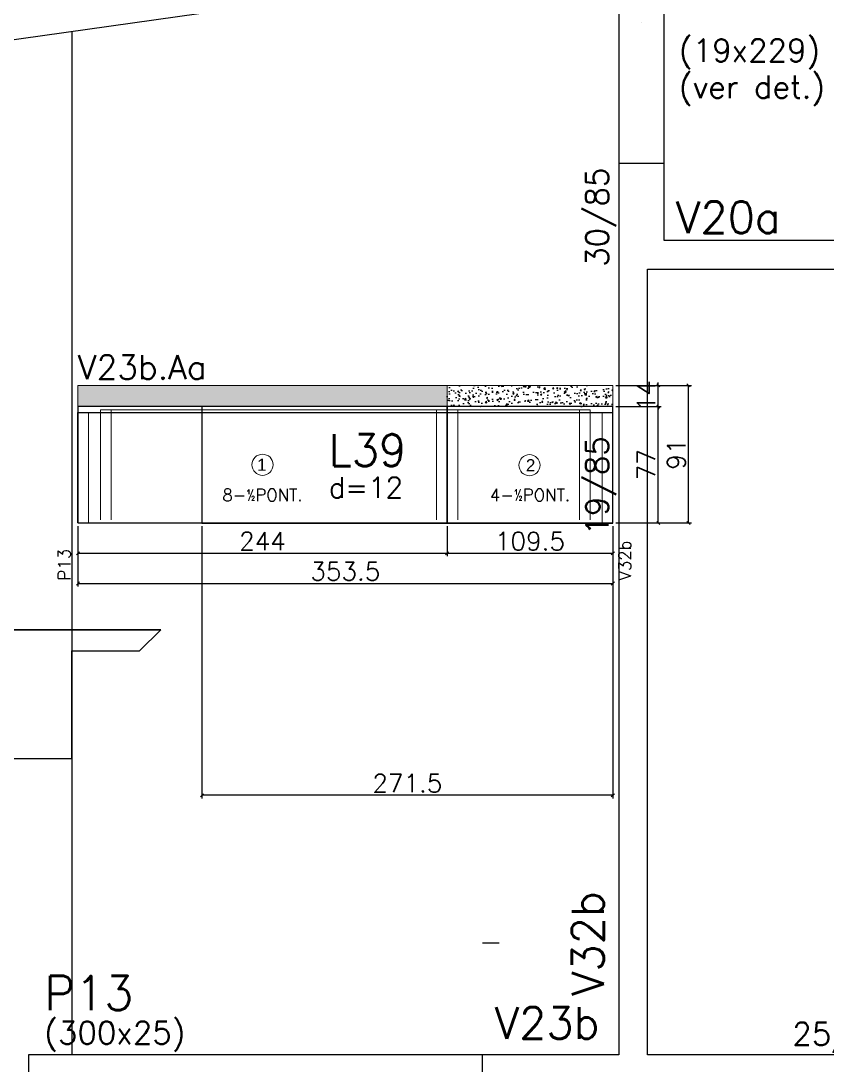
# Model space of a CAD drawing. Extents: x -40810 to 33675, y -2018 to 21213.
# Drawn here: x 14835 to 15368, y 648 to 1338 of the extents above; entities that cross this region are included whole.
import ezdxf
from ezdxf.enums import TextEntityAlignment as Align

# ---------------------------------------------------------------- set-up
doc = ezdxf.new("R2010")
doc.units = 0
doc.layers.get('0').update_dxf_attribs({"color": 1, "lineweight": 9})
for name, color, linetype in [('1', 5, 'Continuous'), ('10', 7, 'Continuous'), ('11', 22, 'Continuous'), ('12', 3, 'Continuous'), ('13', 7, 'Continuous'), ('18', 9, 'Continuous'), ('242', 3, 'Continuous'), ('3', 2, 'Continuous'), ('30', 15, 'Continuous'), ('8', 5, 'Continuous'), ('9', 3, 'Continuous'), ('NOMENCLATURA', 7, 'Continuous'), ('P-NOTAS', 7, 'Continuous'), ('Painéis', 255, 'Continuous')]:
    doc.layers.add(name, color=color, linetype=linetype)
for name, color, linetype, lineweight in [('CONCRETO', 251, 'Continuous', 25), ('DIVISAO', 142, 'Continuous', 15), ('ESTRUTURACAO', 240, 'Continuous', 15), ('HACHURACONCRETO', 252, 'Continuous', 13), ('MEIOPONTALETE', 12, 'Continuous', 15), ('NUMERACAO', 5, 'Continuous', 15), ('SARRAFO_2_2X7', 24, 'Continuous', 15)]:
    doc.layers.add(name, color=color, linetype=linetype, lineweight=lineweight)
doc.styles.add('ARIAL', font='arial.ttf', dxfattribs={"height": 12})
doc.styles.add('Romans', font='romans.shx', dxfattribs={"height": 12})
doc.styles.get("Standard").update_dxf_attribs({"font": 'romans.shx', "width": 0.8})
doc.styles.add('standart', font='txt.shx')
doc.dimstyles.new('cotas', dxfattribs={"dimtxt": 9, "dimasz": 2, "dimexe": 2, "dimexo": 2, "dimgap": 2, "dimtad": 1, "dimdec": 1, "dimzin": 12, "dimdsep": 46, "dimtxsty": 'Romans', "dimblk": 'OBLIQUE', "dimcen": 9, "dimclrd": 4, "dimclre": 4, "dimclrt": 240, "dimaunit": 1, "dimadec": 8, "dimazin": 3, "dimtfac": 1, "dimtdec": 1, "dimtix": 1, "dimtmove": 0, "dimatfit": 2, "dimldrblk": 'OBLIQUE', "dimfxl": 1, "dimtolj": 1, "dimtzin": 0, "dimlwd": -1, "dimlwe": -1, "dimarcsym": 0})
pattern_1 = [(51, (2097.387, -12152.581), (9.1217548, -0.637855), [0.9525, -10.4775]), (356, (2097.387, -12152.581), (-1.928623, 9.520633), [0.762, -8.382029]), (101.451445, (2098.147, -12152.634), (7.193132, 8.882778), [0.8095004, -8.9045122]), (47.1842, (2097.342, -12150.041), (13.588575, -1.865247), [1.42875, -15.71625]), (97.63556, (2098.475, -12150.197), (11.65249, 12.576586), [1.214251, -13.35678]), (352.18415, (2097.342, -12150.041), (11.65249, 12.576586), [1.142998, -12.572987]), (22, (2098.623, -12150.654), (7.6688037, -4.9801793), [0.9525, -10.4775]), (327, (2098.623, -12150.654), (2.9289046, 9.2619254), [0.762, -8.382]), (72.451445, (2099.262, -12151.069), (10.5977083, 4.281746), [0.8095004, -8.904497]), (38.5, (2097.3868, -12152.581), (0.0806222, 4.2298032), [0, -8.2804, 0, -8.509, 0, -8.41375]), (8.5, (2097.3868, -12152.581), (3.2530547, 5.066574), [0, -4.8514, 0, -8.0899, 0, -3.20675]), (328.5, (2094.555, -12152.6303), (6.7834962, -0.16807447), [0, -3.175, 0, -9.906, 0, -13.1445]), (318.5, (2093.285, -12152.6525), (7.3831434, 1.4003915), [0, -4.1275, 0, -6.5786, 0, -9.3345])]

# ---------------------------------------------------------------- blocks, each defined once
blk = doc.blocks.new('N1I')
at = {"layer": 'NUMERACAO', "color": 1}
blk.add_circle((0, 0), 7, dxfattribs=at)
at = {"layer": 'NUMERACAO', "color": 7, "style": 'ARIAL'}
blk.add_text('1', height=8, dxfattribs=at).set_placement((-0.43, 0), align=Align.MIDDLE_CENTER)
blk = doc.blocks.new('N2I')
at = {"layer": 'NUMERACAO', "color": 1}
blk.add_circle((-0.33, -0.28), 7, dxfattribs=at)
at = {"layer": 'NUMERACAO', "color": 7, "style": 'ARIAL'}
blk.add_text('2', height=8, dxfattribs=at).set_placement((0.43, -0.28), align=Align.MIDDLE_CENTER)
blk = doc.blocks.new('_Oblique')
at = {"color": 0, "linetype": 'ByBlock', "lineweight": -2}
blk.add_line((-0.5, -0.5), (0.5, 0.5), dxfattribs=at)
blk = doc.blocks.new('*D4570')
at = {"layer": 'Defpoints', "color": 0, "linetype": 'Continuous', "ltscale": 30, "transparency": 16777216}
for p in [(14872.98, 1006.41), (15116.98, 1006.41), (15116.98, 986.41)]:
    blk.add_point(p, dxfattribs=at)
at = {"layer": 'P-NOTAS', "color": 4, "linetype": 'Continuous', "ltscale": 30, "transparency": 16777216}
for p, q in [((14872.98, 1004.41), (14872.98, 984.41)), ((15116.98, 1004.41), (15116.98, 984.41)), ((14872.98, 986.41), (15116.98, 986.41))]:
    blk.add_line(p, q, dxfattribs=at)
at = {"layer": 'P-NOTAS', "color": 4, "linetype": 'Continuous', "ltscale": 30, "transparency": 16777216, "xscale": 2, "yscale": 2, "zscale": 2, "rotation": 180}
blk.add_blockref('_Oblique', (14872.98, 986.41), dxfattribs=at)
at = {"layer": 'P-NOTAS', "color": 4, "linetype": 'Continuous', "ltscale": 30, "transparency": 16777216, "xscale": 2, "yscale": 2, "zscale": 2}
blk.add_blockref('_Oblique', (15116.98, 986.41), dxfattribs=at)
at = {"layer": 'P-NOTAS', "color": 240, "linetype": 'Continuous', "ltscale": 30, "transparency": 16777216, "insert": (14994.98, 994.41), "char_height": 12, "attachment_point": 5, "style": 'Romans'}
blk.add_mtext('\\A1;244', dxfattribs=at)
blk = doc.blocks.new('*D4571')
at = {"layer": 'Defpoints', "color": 0, "linetype": 'Continuous', "ltscale": 30, "transparency": 16777216}
for p in [(15116.98, 1006.41), (15226.48, 1006.41), (15226.48, 986.41)]:
    blk.add_point(p, dxfattribs=at)
at = {"layer": 'P-NOTAS', "color": 4, "linetype": 'Continuous', "ltscale": 30, "transparency": 16777216}
for p, q in [((15116.98, 1004.41), (15116.98, 984.41)), ((15226.48, 1004.41), (15226.48, 984.41)), ((15116.98, 986.41), (15226.48, 986.41))]:
    blk.add_line(p, q, dxfattribs=at)
at = {"layer": 'P-NOTAS', "color": 4, "linetype": 'Continuous', "ltscale": 30, "transparency": 16777216, "xscale": 2, "yscale": 2, "zscale": 2, "rotation": 180}
blk.add_blockref('_Oblique', (15116.98, 986.41), dxfattribs=at)
at = {"layer": 'P-NOTAS', "color": 4, "linetype": 'Continuous', "ltscale": 30, "transparency": 16777216, "xscale": 2, "yscale": 2, "zscale": 2}
blk.add_blockref('_Oblique', (15226.48, 986.41), dxfattribs=at)
at = {"layer": 'P-NOTAS', "color": 240, "linetype": 'Continuous', "ltscale": 30, "transparency": 16777216, "insert": (15171.73, 994.41), "char_height": 12, "attachment_point": 5, "style": 'Romans'}
blk.add_mtext('\\A1;109.5', dxfattribs=at)
blk = doc.blocks.new('*D4572')
at = {"layer": 'Defpoints', "color": 0, "linetype": 'Continuous', "ltscale": 30, "transparency": 16777216}
for p in [(14872.98, 1006.41), (15226.48, 1006.41), (15226.48, 966.41)]:
    blk.add_point(p, dxfattribs=at)
at = {"layer": 'P-NOTAS', "color": 4, "linetype": 'Continuous', "ltscale": 30, "transparency": 16777216}
for p, q in [((14872.98, 1004.41), (14872.98, 964.41)), ((15226.48, 1004.41), (15226.48, 964.41)), ((14872.98, 966.41), (15226.48, 966.41))]:
    blk.add_line(p, q, dxfattribs=at)
at = {"layer": 'P-NOTAS', "color": 4, "linetype": 'Continuous', "ltscale": 30, "transparency": 16777216, "xscale": 2, "yscale": 2, "zscale": 2, "rotation": 180}
blk.add_blockref('_Oblique', (14872.98, 966.41), dxfattribs=at)
at = {"layer": 'P-NOTAS', "color": 4, "linetype": 'Continuous', "ltscale": 30, "transparency": 16777216, "xscale": 2, "yscale": 2, "zscale": 2}
blk.add_blockref('_Oblique', (15226.48, 966.41), dxfattribs=at)
at = {"layer": 'P-NOTAS', "color": 240, "linetype": 'Continuous', "ltscale": 30, "transparency": 16777216, "insert": (15049.73, 974.41), "char_height": 12, "attachment_point": 5, "style": 'Romans'}
blk.add_mtext('\\A1;353.5', dxfattribs=at)
blk = doc.blocks.new('*D4573')
at = {"layer": 'Defpoints', "color": 0, "linetype": 'Continuous', "ltscale": 30, "transparency": 16777216}
for p in [(15226.48, 1083.41), (15256.48, 1083.41), (15226.48, 1006.41)]:
    blk.add_point(p, dxfattribs=at)
at = {"layer": 'P-NOTAS', "color": 4, "linetype": 'Continuous', "ltscale": 30, "transparency": 16777216}
for p, q in [((15228.48, 1083.41), (15258.48, 1083.41)), ((15256.48, 1006.41), (15256.48, 1083.41)), ((15228.48, 1006.41), (15258.48, 1006.41))]:
    blk.add_line(p, q, dxfattribs=at)
at = {"layer": 'P-NOTAS', "color": 4, "linetype": 'Continuous', "ltscale": 30, "transparency": 16777216, "xscale": 2, "yscale": 2, "zscale": 2}
for p, rotation in [((15256.48, 1083.41), 90), ((15256.48, 1006.41), 270)]:
    blk.add_blockref('_Oblique', p, dxfattribs=dict(at, rotation=rotation))
at = {"layer": 'P-NOTAS', "color": 240, "linetype": 'Continuous', "ltscale": 30, "transparency": 16777216, "insert": (15248.48, 1044.91), "char_height": 12, "attachment_point": 5, "rotation": 90, "style": 'Romans'}
blk.add_mtext('\\A1;77', dxfattribs=at)
blk = doc.blocks.new('*D4574')
at = {"layer": 'Defpoints', "color": 0, "linetype": 'Continuous', "ltscale": 30, "transparency": 16777216}
for p in [(15226.48, 1097.41), (15256.48, 1097.41), (15226.48, 1083.41)]:
    blk.add_point(p, dxfattribs=at)
at = {"layer": 'P-NOTAS', "color": 4, "linetype": 'Continuous', "ltscale": 30, "transparency": 16777216}
for p, q in [((15256.48, 1097.41), (15256.48, 1099.41)), ((15228.48, 1097.41), (15258.48, 1097.41)), ((15256.48, 1083.41), (15256.48, 1097.41)), ((15228.48, 1083.41), (15258.48, 1083.41)), ((15256.48, 1083.41), (15256.48, 1081.41))]:
    blk.add_line(p, q, dxfattribs=at)
at = {"layer": 'P-NOTAS', "color": 4, "linetype": 'Continuous', "ltscale": 30, "transparency": 16777216, "xscale": 2, "yscale": 2, "zscale": 2}
for p, rotation in [((15256.48, 1097.41), 270), ((15256.48, 1083.41), 90)]:
    blk.add_blockref('_Oblique', p, dxfattribs=dict(at, rotation=rotation))
at = {"layer": 'P-NOTAS', "color": 240, "linetype": 'Continuous', "ltscale": 30, "transparency": 16777216, "insert": (15248.48, 1090.41), "char_height": 12, "attachment_point": 5, "rotation": 90, "style": 'Romans'}
blk.add_mtext('\\A1;14', dxfattribs=at)
blk = doc.blocks.new('*D4575')
at = {"layer": 'Defpoints', "color": 0, "linetype": 'Continuous', "ltscale": 30, "transparency": 16777216}
for p in [(15226.48, 1083.41), (15256.48, 1083.41), (15226.48, 1006.41)]:
    blk.add_point(p, dxfattribs=at)
at = {"layer": 'P-NOTAS', "color": 4, "linetype": 'Continuous', "ltscale": 30, "transparency": 16777216}
for p, q in [((15228.48, 1083.41), (15258.48, 1083.41)), ((15256.48, 1006.41), (15256.48, 1083.41)), ((15228.48, 1006.41), (15258.48, 1006.41))]:
    blk.add_line(p, q, dxfattribs=at)
at = {"layer": 'P-NOTAS', "color": 4, "linetype": 'Continuous', "ltscale": 30, "transparency": 16777216, "xscale": 2, "yscale": 2, "zscale": 2}
for p, rotation in [((15256.48, 1083.41), 90), ((15256.48, 1006.41), 270)]:
    blk.add_blockref('_Oblique', p, dxfattribs=dict(at, rotation=rotation))
at = {"layer": 'P-NOTAS', "color": 240, "linetype": 'Continuous', "ltscale": 30, "transparency": 16777216, "insert": (15248.48, 1044.91), "char_height": 12, "attachment_point": 5, "rotation": 90, "style": 'Romans'}
blk.add_mtext('\\A1;77', dxfattribs=at)
blk = doc.blocks.new('*D4576')
at = {"layer": 'Defpoints', "color": 0, "linetype": 'Continuous', "ltscale": 30, "transparency": 16777216}
for p in [(15226.48, 1097.41), (15256.48, 1097.41), (15226.48, 1083.41)]:
    blk.add_point(p, dxfattribs=at)
at = {"layer": 'P-NOTAS', "color": 4, "linetype": 'Continuous', "ltscale": 30, "transparency": 16777216}
for p, q in [((15256.48, 1097.41), (15256.48, 1099.41)), ((15228.48, 1097.41), (15258.48, 1097.41)), ((15256.48, 1083.41), (15256.48, 1097.41)), ((15228.48, 1083.41), (15258.48, 1083.41)), ((15256.48, 1083.41), (15256.48, 1081.41))]:
    blk.add_line(p, q, dxfattribs=at)
at = {"layer": 'P-NOTAS', "color": 4, "linetype": 'Continuous', "ltscale": 30, "transparency": 16777216, "xscale": 2, "yscale": 2, "zscale": 2}
for p, rotation in [((15256.48, 1097.41), 270), ((15256.48, 1083.41), 90)]:
    blk.add_blockref('_Oblique', p, dxfattribs=dict(at, rotation=rotation))
at = {"layer": 'P-NOTAS', "color": 240, "linetype": 'Continuous', "ltscale": 30, "transparency": 16777216, "insert": (15248.48, 1090.41), "char_height": 12, "attachment_point": 5, "rotation": 90, "style": 'Romans'}
blk.add_mtext('\\A1;14', dxfattribs=at)
blk = doc.blocks.new('*D4577')
at = {"layer": 'Defpoints', "color": 0, "linetype": 'Continuous', "ltscale": 30, "transparency": 16777216}
for p in [(15226.48, 1097.41), (15276.48, 1097.41), (15226.48, 1006.41)]:
    blk.add_point(p, dxfattribs=at)
at = {"layer": 'P-NOTAS', "color": 4, "linetype": 'Continuous', "ltscale": 30, "transparency": 16777216}
for p, q in [((15228.48, 1097.41), (15278.48, 1097.41)), ((15276.48, 1006.41), (15276.48, 1097.41)), ((15228.48, 1006.41), (15278.48, 1006.41))]:
    blk.add_line(p, q, dxfattribs=at)
at = {"layer": 'P-NOTAS', "color": 4, "linetype": 'Continuous', "ltscale": 30, "transparency": 16777216, "xscale": 2, "yscale": 2, "zscale": 2}
for p, rotation in [((15276.48, 1097.41), 90), ((15276.48, 1006.41), 270)]:
    blk.add_blockref('_Oblique', p, dxfattribs=dict(at, rotation=rotation))
at = {"layer": 'P-NOTAS', "color": 240, "linetype": 'Continuous', "ltscale": 30, "transparency": 16777216, "insert": (15268.48, 1051.91), "char_height": 12, "attachment_point": 5, "rotation": 90, "style": 'Romans'}
blk.add_mtext('\\A1;91', dxfattribs=at)
blk = doc.blocks.new('*D4578')
at = {"layer": 'Defpoints', "color": 0, "linetype": 'Continuous', "ltscale": 30, "transparency": 16777216}
for p in [(14872.98, 1006.41), (15116.98, 1006.41), (15116.98, 986.41)]:
    blk.add_point(p, dxfattribs=at)
at = {"layer": 'P-NOTAS', "color": 4, "linetype": 'Continuous', "ltscale": 30, "transparency": 16777216}
for p, q in [((14872.98, 1004.41), (14872.98, 984.41)), ((15116.98, 1004.41), (15116.98, 984.41)), ((14872.98, 986.41), (15116.98, 986.41))]:
    blk.add_line(p, q, dxfattribs=at)
at = {"layer": 'P-NOTAS', "color": 4, "linetype": 'Continuous', "ltscale": 30, "transparency": 16777216, "xscale": 2, "yscale": 2, "zscale": 2, "rotation": 180}
blk.add_blockref('_Oblique', (14872.98, 986.41), dxfattribs=at)
at = {"layer": 'P-NOTAS', "color": 4, "linetype": 'Continuous', "ltscale": 30, "transparency": 16777216, "xscale": 2, "yscale": 2, "zscale": 2}
blk.add_blockref('_Oblique', (15116.98, 986.41), dxfattribs=at)
at = {"layer": 'P-NOTAS', "color": 240, "linetype": 'Continuous', "ltscale": 30, "transparency": 16777216, "insert": (14994.98, 994.41), "char_height": 12, "attachment_point": 5, "style": 'Romans'}
blk.add_mtext('\\A1;244', dxfattribs=at)
blk = doc.blocks.new('*D4579')
at = {"layer": 'Defpoints', "color": 0, "linetype": 'Continuous', "ltscale": 30, "transparency": 16777216}
for p in [(15116.98, 1006.41), (15226.48, 1006.41), (15226.48, 986.41)]:
    blk.add_point(p, dxfattribs=at)
at = {"layer": 'P-NOTAS', "color": 4, "linetype": 'Continuous', "ltscale": 30, "transparency": 16777216}
for p, q in [((15116.98, 1004.41), (15116.98, 984.41)), ((15226.48, 1004.41), (15226.48, 984.41)), ((15116.98, 986.41), (15226.48, 986.41))]:
    blk.add_line(p, q, dxfattribs=at)
at = {"layer": 'P-NOTAS', "color": 4, "linetype": 'Continuous', "ltscale": 30, "transparency": 16777216, "xscale": 2, "yscale": 2, "zscale": 2, "rotation": 180}
blk.add_blockref('_Oblique', (15116.98, 986.41), dxfattribs=at)
at = {"layer": 'P-NOTAS', "color": 4, "linetype": 'Continuous', "ltscale": 30, "transparency": 16777216, "xscale": 2, "yscale": 2, "zscale": 2}
blk.add_blockref('_Oblique', (15226.48, 986.41), dxfattribs=at)
at = {"layer": 'P-NOTAS', "color": 240, "linetype": 'Continuous', "ltscale": 30, "transparency": 16777216, "insert": (15171.73, 994.41), "char_height": 12, "attachment_point": 5, "style": 'Romans'}
blk.add_mtext('\\A1;109.5', dxfattribs=at)
blk = doc.blocks.new('*D4580')
at = {"layer": 'Defpoints', "color": 0, "linetype": 'Continuous', "ltscale": 30, "transparency": 16777216}
for p in [(14872.98, 1006.41), (15226.48, 1006.41), (15226.48, 966.41)]:
    blk.add_point(p, dxfattribs=at)
at = {"layer": 'P-NOTAS', "color": 4, "linetype": 'Continuous', "ltscale": 30, "transparency": 16777216}
for p, q in [((14872.98, 1004.41), (14872.98, 964.41)), ((15226.48, 1004.41), (15226.48, 964.41)), ((14872.98, 966.41), (15226.48, 966.41))]:
    blk.add_line(p, q, dxfattribs=at)
at = {"layer": 'P-NOTAS', "color": 4, "linetype": 'Continuous', "ltscale": 30, "transparency": 16777216, "xscale": 2, "yscale": 2, "zscale": 2, "rotation": 180}
blk.add_blockref('_Oblique', (14872.98, 966.41), dxfattribs=at)
at = {"layer": 'P-NOTAS', "color": 4, "linetype": 'Continuous', "ltscale": 30, "transparency": 16777216, "xscale": 2, "yscale": 2, "zscale": 2}
blk.add_blockref('_Oblique', (15226.48, 966.41), dxfattribs=at)
at = {"layer": 'P-NOTAS', "color": 240, "linetype": 'Continuous', "ltscale": 30, "transparency": 16777216, "insert": (15049.73, 974.41), "char_height": 12, "attachment_point": 5, "style": 'Romans'}
blk.add_mtext('\\A1;353.5', dxfattribs=at)
blk = doc.blocks.new('*D4581')
at = {"layer": 'Defpoints', "color": 0, "linetype": 'Continuous', "ltscale": 30, "transparency": 16777216}
for p in [(15226.48, 1083.41), (15256.48, 1083.41), (15226.48, 1006.41)]:
    blk.add_point(p, dxfattribs=at)
at = {"layer": 'P-NOTAS', "color": 4, "linetype": 'Continuous', "ltscale": 30, "transparency": 16777216}
for p, q in [((15228.48, 1083.41), (15258.48, 1083.41)), ((15256.48, 1006.41), (15256.48, 1083.41)), ((15228.48, 1006.41), (15258.48, 1006.41))]:
    blk.add_line(p, q, dxfattribs=at)
at = {"layer": 'P-NOTAS', "color": 4, "linetype": 'Continuous', "ltscale": 30, "transparency": 16777216, "xscale": 2, "yscale": 2, "zscale": 2}
for p, rotation in [((15256.48, 1083.41), 90), ((15256.48, 1006.41), 270)]:
    blk.add_blockref('_Oblique', p, dxfattribs=dict(at, rotation=rotation))
at = {"layer": 'P-NOTAS', "color": 240, "linetype": 'Continuous', "ltscale": 30, "transparency": 16777216, "insert": (15248.48, 1044.91), "char_height": 12, "attachment_point": 5, "rotation": 90, "style": 'Romans'}
blk.add_mtext('\\A1;77', dxfattribs=at)
blk = doc.blocks.new('*D4582')
at = {"layer": 'Defpoints', "color": 0, "linetype": 'Continuous', "ltscale": 30, "transparency": 16777216}
for p in [(15226.48, 1097.41), (15256.48, 1097.41), (15226.48, 1083.41)]:
    blk.add_point(p, dxfattribs=at)
at = {"layer": 'P-NOTAS', "color": 4, "linetype": 'Continuous', "ltscale": 30, "transparency": 16777216}
for p, q in [((15256.48, 1097.41), (15256.48, 1099.41)), ((15228.48, 1097.41), (15258.48, 1097.41)), ((15256.48, 1083.41), (15256.48, 1097.41)), ((15228.48, 1083.41), (15258.48, 1083.41)), ((15256.48, 1083.41), (15256.48, 1081.41))]:
    blk.add_line(p, q, dxfattribs=at)
at = {"layer": 'P-NOTAS', "color": 4, "linetype": 'Continuous', "ltscale": 30, "transparency": 16777216, "xscale": 2, "yscale": 2, "zscale": 2}
for p, rotation in [((15256.48, 1097.41), 270), ((15256.48, 1083.41), 90)]:
    blk.add_blockref('_Oblique', p, dxfattribs=dict(at, rotation=rotation))
at = {"layer": 'P-NOTAS', "color": 240, "linetype": 'Continuous', "ltscale": 30, "transparency": 16777216, "insert": (15248.48, 1090.41), "char_height": 12, "attachment_point": 5, "rotation": 90, "style": 'Romans'}
blk.add_mtext('\\A1;14', dxfattribs=at)
blk = doc.blocks.new('*D4583')
at = {"layer": 'Defpoints', "color": 0, "linetype": 'Continuous', "ltscale": 30, "transparency": 16777216}
for p in [(15226.48, 1083.41), (15256.48, 1083.41), (15226.48, 1006.41)]:
    blk.add_point(p, dxfattribs=at)
at = {"layer": 'P-NOTAS', "color": 4, "linetype": 'Continuous', "ltscale": 30, "transparency": 16777216}
for p, q in [((15228.48, 1083.41), (15258.48, 1083.41)), ((15256.48, 1006.41), (15256.48, 1083.41)), ((15228.48, 1006.41), (15258.48, 1006.41))]:
    blk.add_line(p, q, dxfattribs=at)
at = {"layer": 'P-NOTAS', "color": 4, "linetype": 'Continuous', "ltscale": 30, "transparency": 16777216, "xscale": 2, "yscale": 2, "zscale": 2}
for p, rotation in [((15256.48, 1083.41), 90), ((15256.48, 1006.41), 270)]:
    blk.add_blockref('_Oblique', p, dxfattribs=dict(at, rotation=rotation))
at = {"layer": 'P-NOTAS', "color": 240, "linetype": 'Continuous', "ltscale": 30, "transparency": 16777216, "insert": (15248.48, 1044.91), "char_height": 12, "attachment_point": 5, "rotation": 90, "style": 'Romans'}
blk.add_mtext('\\A1;77', dxfattribs=at)
blk = doc.blocks.new('*D4584')
at = {"layer": 'Defpoints', "color": 0, "linetype": 'Continuous', "ltscale": 30, "transparency": 16777216}
for p in [(15226.48, 1097.41), (15256.48, 1097.41), (15226.48, 1083.41)]:
    blk.add_point(p, dxfattribs=at)
at = {"layer": 'P-NOTAS', "color": 4, "linetype": 'Continuous', "ltscale": 30, "transparency": 16777216}
for p, q in [((15256.48, 1097.41), (15256.48, 1099.41)), ((15228.48, 1097.41), (15258.48, 1097.41)), ((15256.48, 1083.41), (15256.48, 1097.41)), ((15228.48, 1083.41), (15258.48, 1083.41)), ((15256.48, 1083.41), (15256.48, 1081.41))]:
    blk.add_line(p, q, dxfattribs=at)
at = {"layer": 'P-NOTAS', "color": 4, "linetype": 'Continuous', "ltscale": 30, "transparency": 16777216, "xscale": 2, "yscale": 2, "zscale": 2}
for p, rotation in [((15256.48, 1097.41), 270), ((15256.48, 1083.41), 90)]:
    blk.add_blockref('_Oblique', p, dxfattribs=dict(at, rotation=rotation))
at = {"layer": 'P-NOTAS', "color": 240, "linetype": 'Continuous', "ltscale": 30, "transparency": 16777216, "insert": (15248.48, 1090.41), "char_height": 12, "attachment_point": 5, "rotation": 90, "style": 'Romans'}
blk.add_mtext('\\A1;14', dxfattribs=at)
blk = doc.blocks.new('*D4585')
at = {"layer": 'Defpoints', "color": 0, "linetype": 'Continuous', "ltscale": 30, "transparency": 16777216}
for p in [(15226.48, 1097.41), (15276.48, 1097.41), (15226.48, 1006.41)]:
    blk.add_point(p, dxfattribs=at)
at = {"layer": 'P-NOTAS', "color": 4, "linetype": 'Continuous', "ltscale": 30, "transparency": 16777216}
for p, q in [((15228.48, 1097.41), (15278.48, 1097.41)), ((15276.48, 1006.41), (15276.48, 1097.41)), ((15228.48, 1006.41), (15278.48, 1006.41))]:
    blk.add_line(p, q, dxfattribs=at)
at = {"layer": 'P-NOTAS', "color": 4, "linetype": 'Continuous', "ltscale": 30, "transparency": 16777216, "xscale": 2, "yscale": 2, "zscale": 2}
for p, rotation in [((15276.48, 1097.41), 90), ((15276.48, 1006.41), 270)]:
    blk.add_blockref('_Oblique', p, dxfattribs=dict(at, rotation=rotation))
at = {"layer": 'P-NOTAS', "color": 240, "linetype": 'Continuous', "ltscale": 30, "transparency": 16777216, "insert": (15268.48, 1051.91), "char_height": 12, "attachment_point": 5, "rotation": 90, "style": 'Romans'}
blk.add_mtext('\\A1;91', dxfattribs=at)
blk = doc.blocks.new('*D4586')
at = {"layer": 'Defpoints', "color": 0, "linetype": 'Continuous', "ltscale": 30, "transparency": 16777216}
for p in [(14954.98, 1006.41), (15226.48, 1006.41), (14954.98, 826.37)]:
    blk.add_point(p, dxfattribs=at)
at = {"layer": 'P-NOTAS', "color": 4, "linetype": 'Continuous', "ltscale": 30, "transparency": 16777216}
for p, q in [((14954.98, 1004.41), (14954.98, 824.37)), ((15226.48, 1004.41), (15226.48, 824.37)), ((15226.48, 826.37), (14954.98, 826.37))]:
    blk.add_line(p, q, dxfattribs=at)
at = {"layer": 'P-NOTAS', "color": 4, "linetype": 'Continuous', "ltscale": 30, "transparency": 16777216, "xscale": 2, "yscale": 2, "zscale": 2, "rotation": 180}
blk.add_blockref('_Oblique', (14954.98, 826.37), dxfattribs=at)
at = {"layer": 'P-NOTAS', "color": 4, "linetype": 'Continuous', "ltscale": 30, "transparency": 16777216, "xscale": 2, "yscale": 2, "zscale": 2}
blk.add_blockref('_Oblique', (15226.48, 826.37), dxfattribs=at)
at = {"layer": 'P-NOTAS', "color": 240, "linetype": 'Continuous', "ltscale": 30, "transparency": 16777216, "insert": (15090.73, 834.37), "char_height": 12, "attachment_point": 5, "style": 'Romans'}
blk.add_mtext('\\A1;271.5', dxfattribs=at)

msp = doc.modelspace()

# ---------------------------------------------------------------- hatches: boundary and pattern name
at = {"layer": 'CONCRETO', "linetype": 'Continuous', "ltscale": 30, "transparency": 33554687}
h = msp.add_hatch(dxfattribs=at)
h.set_pattern_fill('AR-CONC', color=0, scale=0.05, angle=1)
h.set_pattern_definition(pattern_1)
h.paths.add_polyline_path([(15116.978, 1097.41), (14872.978, 1097.41), (14872.978, 1083.41), (15116.978, 1083.41)])
h = msp.add_hatch(dxfattribs=at)
h.set_pattern_fill('AR-CONC', color=0, scale=0.05, angle=1)
h.set_pattern_definition(pattern_1)
h.paths.add_polyline_path([(15116.978, 1097.41), (14872.978, 1097.41), (14872.978, 1083.41), (15116.978, 1083.41)])
h = msp.add_hatch(dxfattribs=at)
h.set_pattern_fill('AR-CONC', color=0, scale=0.05, angle=1)
h.set_pattern_definition(pattern_1)
h.paths.add_polyline_path([(15226.478, 1097.41), (15116.978, 1097.41), (15116.978, 1083.41), (15226.478, 1083.41)])
h = msp.add_hatch(dxfattribs=at)
h.set_pattern_fill('AR-CONC', color=0, scale=0.05, angle=1)
h.set_pattern_definition(pattern_1)
h.paths.add_polyline_path([(15226.478, 1097.41), (15116.978, 1097.41), (15116.978, 1083.41), (15226.478, 1083.41)])

# ---------------------------------------------------------------- linework, layer by layer
at = {"layer": '1'}
for p, q in [((14818.927, 1324.323), (15230.427, 1382.632)), ((14868.927, 1331.408), (14868.927, 654.691))]:
    msp.add_line(p, q, dxfattribs=at)
for points in [[(15230.427, 1244.333), (15230.427, 1183.691)], [(15260.427, 1193.191), (15260.427, 1244.333)], [(15973.927, 1193.191), (15260.427, 1193.191)], [(15230.427, 1183.691), (15230.427, 654.691)], [(15249.427, 1174.191), (15985.427, 1174.191)], [(15249.427, 654.691), (15249.427, 1174.191)], [(15230.427, 654.691), (15140.427, 654.691)], [(15529.427, 654.691), (15249.427, 654.691)]]:
    msp.add_lwpolyline(points, dxfattribs=at)
at = {"layer": '18'}
for p, q in [((14818.927, 935.811), (14927.739, 935.811)), ((14868.927, 921.811), (14913.739, 921.811)), ((14868.927, 850.811), (14868.927, 921.811)), ((14818.927, 850.811), (14868.927, 850.811))]:
    msp.add_line(p, q, dxfattribs=at)
at = {"layer": '242'}
msp.add_line((15245.485, 1337.274), (15245.485, 1337.274), dxfattribs=at)
at = {"layer": '3'}
for points in [[(15230.427, 1244.333), (15260.427, 1244.333), (15260.427, 1432.333), (15230.427, 1428.082), (15230.427, 1244.333)], [(14840.427, 629.691), (15140.427, 629.691), (15140.427, 654.691), (14840.427, 654.691), (14840.427, 629.691)]]:
    msp.add_lwpolyline(points, dxfattribs=at)
at = {"layer": '30'}
msp.add_lwpolyline([(14913.739, 921.811), (14927.739, 935.811), (14818.927, 935.811), (14818.927, 920.811), (14734.938, 920.811), (14748.938, 906.811), (14818.927, 906.811), (14818.927, 850.811), (14868.927, 850.811), (14868.927, 921.811), (14913.739, 921.811), (14913.739, 921.811)], dxfattribs=at)
at = {"layer": 'HACHURACONCRETO', "linetype": 'Continuous', "ltscale": 30}
for points in [[(14872.978, 1083.41), (15116.978, 1083.41), (15116.978, 1097.41), (14872.978, 1097.41), (14872.978, 1083.41)], [(14872.978, 1083.41), (15116.978, 1083.41), (15116.978, 1097.41), (14872.978, 1097.41), (14872.978, 1083.41)], [(15116.978, 1083.41), (15226.478, 1083.41), (15226.478, 1097.41), (15116.978, 1097.41), (15116.978, 1083.41)], [(15116.978, 1083.41), (15226.478, 1083.41), (15226.478, 1097.41), (15116.978, 1097.41), (15116.978, 1083.41)]]:
    msp.add_lwpolyline(points, dxfattribs=at)
at = {"layer": 'MEIOPONTALETE', "ltscale": 30}
for p, q in [((14887.978, 1081.21), (14887.978, 1008.61)), ((14887.978, 1081.21), (14887.978, 1008.61)), ((14894.978, 1081.21), (14894.978, 1008.61)), ((14894.978, 1081.21), (14894.978, 1008.61)), ((15109.978, 1081.21), (15109.978, 1008.61)), ((15109.978, 1081.21), (15109.978, 1008.61)), ((15116.978, 1081.21), (15116.978, 1008.61)), ((15116.978, 1081.21), (15116.978, 1008.61)), ((15116.978, 1081.21), (15116.978, 1008.61)), ((15116.978, 1081.21), (15116.978, 1008.61)), ((15123.978, 1081.21), (15123.978, 1008.61)), ((15123.978, 1081.21), (15123.978, 1008.61)), ((15204.478, 1081.21), (15204.478, 1008.61)), ((15204.478, 1081.21), (15204.478, 1008.61)), ((15211.478, 1081.21), (15211.478, 1008.61)), ((15211.478, 1081.21), (15211.478, 1008.61))]:
    msp.add_line(p, q, dxfattribs=at)
at = {"layer": 'NOMENCLATURA', "linetype": 'Continuous', "ltscale": 30}
msp.add_line((15140.427, 728.829), (15151.427, 728.829), dxfattribs=at)
msp.add_lwpolyline([(14954.978, 1006.409), (15226.478, 1006.409), (15226.478, 1083.409), (14954.978, 1083.409)], close=True, dxfattribs=at)
msp.add_lwpolyline([(14954.978, 1006.409), (15226.478, 1006.409), (15226.478, 1083.409), (14954.978, 1083.409)], close=True, dxfattribs=at)
at = {"layer": 'Painéis', "linetype": 'Continuous', "ltscale": 30}
for points in [[(14872.978, 1006.41), (15116.978, 1006.41), (15116.978, 1083.41), (14872.978, 1083.41), (14872.978, 1006.41)], [(14872.978, 1006.41), (15116.978, 1006.41), (15116.978, 1083.41), (14872.978, 1083.41), (14872.978, 1006.41)], [(14872.978, 1006.41), (14872.978, 1079.41)], [(14872.978, 1079.41), (15116.978, 1079.41)], [(14872.978, 1006.41), (14872.978, 1079.41)], [(14872.978, 1079.41), (15116.978, 1079.41)], [(15116.978, 1006.41), (15226.478, 1006.41), (15226.478, 1083.41), (15116.978, 1083.41), (15116.978, 1006.41)], [(15116.978, 1006.41), (15226.478, 1006.41), (15226.478, 1083.41), (15116.978, 1083.41), (15116.978, 1006.41)], [(15116.978, 1006.41), (15116.978, 1079.41)], [(15116.978, 1079.41), (15226.478, 1079.41)], [(15116.978, 1006.41), (15116.978, 1079.41)], [(15116.978, 1079.41), (15226.478, 1079.41)], [(15226.478, 1006.41), (15226.478, 1079.41)], [(15226.478, 1006.41), (15226.478, 1079.41)], [(14872.978, 1006.41), (15116.978, 1006.41)], [(14872.978, 1006.41), (15116.978, 1006.41)], [(15116.978, 1006.41), (15226.478, 1006.41)], [(15116.978, 1006.41), (15226.478, 1006.41)]]:
    msp.add_lwpolyline(points, dxfattribs=at)
at = {"layer": 'SARRAFO_2_2X7', "ltscale": 30}
for p, q in [((14872.978, 1079.41), (14872.978, 1006.41)), ((14872.978, 1079.41), (14872.978, 1006.41)), ((14879.978, 1079.41), (14879.978, 1006.41)), ((14879.978, 1079.41), (14879.978, 1006.41)), ((15116.978, 1083.41), (14887.978, 1083.41)), ((15116.978, 1083.41), (14887.978, 1083.41)), ((15116.978, 1081.21), (14887.978, 1081.21)), ((15116.978, 1081.21), (14887.978, 1081.21)), ((15211.478, 1083.41), (15116.978, 1083.41)), ((15211.478, 1083.41), (15116.978, 1083.41)), ((15211.478, 1081.21), (15116.978, 1081.21)), ((15211.478, 1081.21), (15116.978, 1081.21)), ((15219.478, 1006.41), (15219.478, 1079.41)), ((15219.478, 1006.41), (15219.478, 1079.41)), ((15226.478, 1006.41), (15226.478, 1079.41)), ((15226.478, 1006.41), (15226.478, 1079.41))]:
    msp.add_line(p, q, dxfattribs=at)

# ---------------------------------------------------------------- block references
at = {"layer": 'Painéis', "linetype": 'Continuous', "ltscale": 30}
for name, p in [('N1I', (14994.978, 1044.909)), ('N1I', (14994.978, 1044.909)), ('N2I', (15171.728, 1044.909)), ('N2I', (15171.728, 1044.909))]:
    msp.add_blockref(name, p, dxfattribs=at)

# ---------------------------------------------------------------- texts
at = {"layer": '10'}
msp.add_text('L39', height=21, dxfattribs=at).set_placement((15038.716, 1044.037))
at = {"layer": '11'}
for s, p in [('30/85', (15223.644, 1175.778)), ('19/85', (15223.644, 998.166))]:
    msp.add_text(s, height=15, rotation=90, dxfattribs=at).set_placement(p)
msp.add_text('25/85', height=15, dxfattribs=at).set_placement((15345.11, 661.117))
at = {"layer": '12'}
for s, p in [('(19x229)', (15270.269, 1311.366)), ('(ver det.)', (15270.269, 1287.179)), ('(300x25)', (14850.821, 661.929))]:
    msp.add_text(s, height=15, dxfattribs=at).set_placement(p)
at = {"layer": '13'}
msp.add_text('d=12', height=13.5, dxfattribs=at).set_placement((15038.716, 1023.142))
at = {"layer": '8'}
for s, p in [('V20a', (15268.147, 1198.038)), ('V23b', (15148.383, 665.396))]:
    msp.add_text(s, height=21, dxfattribs=at).set_placement(p)
msp.add_text('V32b', height=21, rotation=90, dxfattribs=at).set_placement((15220.469, 693.692))
at = {"layer": '9'}
msp.add_text('P13', height=22.5, dxfattribs=at).set_placement((14850.821, 684.429))
at = {"layer": 'DIVISAO', "linetype": 'Continuous', "ltscale": 30, "style": 'standart'}
for s, p in [('P13', (14867.978, 968.41)), ('P13', (14867.978, 968.41)), ('V32b', (15238.478, 968.41)), ('V32b', (15238.478, 968.41))]:
    msp.add_text(s, height=8, rotation=90, dxfattribs=at).set_placement(p)
at = {"layer": 'ESTRUTURACAO', "linetype": 'Continuous', "ltscale": 30, "style": 'standart'}
for s, p in [('8-%%189PONT.', (14994.978, 1024.909)), ('8-%%189PONT.', (14994.978, 1024.909)), ('4-%%189PONT.', (15171.728, 1024.909)), ('4-%%189PONT.', (15171.728, 1024.909))]:
    msp.add_text(s, height=8, dxfattribs=at).set_placement(p, align=Align.MIDDLE_CENTER)
at = {"layer": 'NOMENCLATURA', "linetype": 'Continuous', "ltscale": 30, "style": 'standart'}
msp.add_text('V23b.Aa', height=16, dxfattribs=at).set_placement((14872.978, 1101.41))
msp.add_text('V23b.Aa', height=16, dxfattribs=at).set_placement((14872.978, 1101.41))

# ---------------------------------------------------------------- dimensions: what is measured, and where the dimension line sits
at = {"layer": 'P-NOTAS', "linetype": 'Continuous', "ltscale": 30}
for base, p1, p2, picture, middle in [((15256.478, 1097.41), (15226.478, 1083.41), (15226.478, 1097.41), '*D4574', (15248.478, 1090.41)), ((15256.478, 1097.41), (15226.478, 1083.41), (15226.478, 1097.41), '*D4576', (15248.478, 1090.41)), ((15256.478, 1097.41), (15226.478, 1083.41), (15226.478, 1097.41), '*D4582', (15248.478, 1090.41)), ((15256.478, 1097.41), (15226.478, 1083.41), (15226.478, 1097.41), '*D4584', (15248.478, 1090.41)), ((15276.478, 1097.41), (15226.478, 1006.41), (15226.478, 1097.41), '*D4577', (15268.478, 1051.91)), ((15276.478, 1097.41), (15226.478, 1006.41), (15226.478, 1097.41), '*D4585', (15268.478, 1051.91)), ((15256.478, 1083.41), (15226.478, 1006.41), (15226.478, 1083.41), '*D4573', (15248.478, 1044.91)), ((15256.478, 1083.41), (15226.478, 1006.41), (15226.478, 1083.41), '*D4575', (15248.478, 1044.91)), ((15256.478, 1083.41), (15226.478, 1006.41), (15226.478, 1083.41), '*D4581', (15248.478, 1044.91)), ((15256.478, 1083.41), (15226.478, 1006.41), (15226.478, 1083.41), '*D4583', (15248.478, 1044.91))]:
    dim = msp.add_linear_dim(base=base, p1=p1, p2=p2, angle=90, dimstyle='cotas', dxfattribs=at)
    dim.commit()
    dim.dimension.update_dxf_attribs({"geometry": picture, "text_midpoint": middle})
for base, p1, p2, picture, middle in [((15116.978, 986.41), (14872.978, 1006.41), (15116.978, 1006.41), '*D4570', (14994.978, 994.41)), ((15226.478, 966.41), (14872.978, 1006.41), (15226.478, 1006.41), '*D4572', (15049.728, 974.41)), ((15116.978, 986.41), (14872.978, 1006.41), (15116.978, 1006.41), '*D4578', (14994.978, 994.41)), ((15226.478, 966.41), (14872.978, 1006.41), (15226.478, 1006.41), '*D4580', (15049.728, 974.41)), ((14954.978, 826.371), (15226.478, 1006.409), (14954.978, 1006.409), '*D4586', (15090.728, 834.371)), ((15226.478, 986.41), (15116.978, 1006.41), (15226.478, 1006.41), '*D4571', (15171.728, 994.41)), ((15226.478, 986.41), (15116.978, 1006.41), (15226.478, 1006.41), '*D4579', (15171.728, 994.41))]:
    dim = msp.add_linear_dim(base=base, p1=p1, p2=p2, dimstyle='cotas', dxfattribs=at)
    dim.commit()
    dim.dimension.update_dxf_attribs({"geometry": picture, "text_midpoint": middle})

doc.saveas('drawing.dxf')
